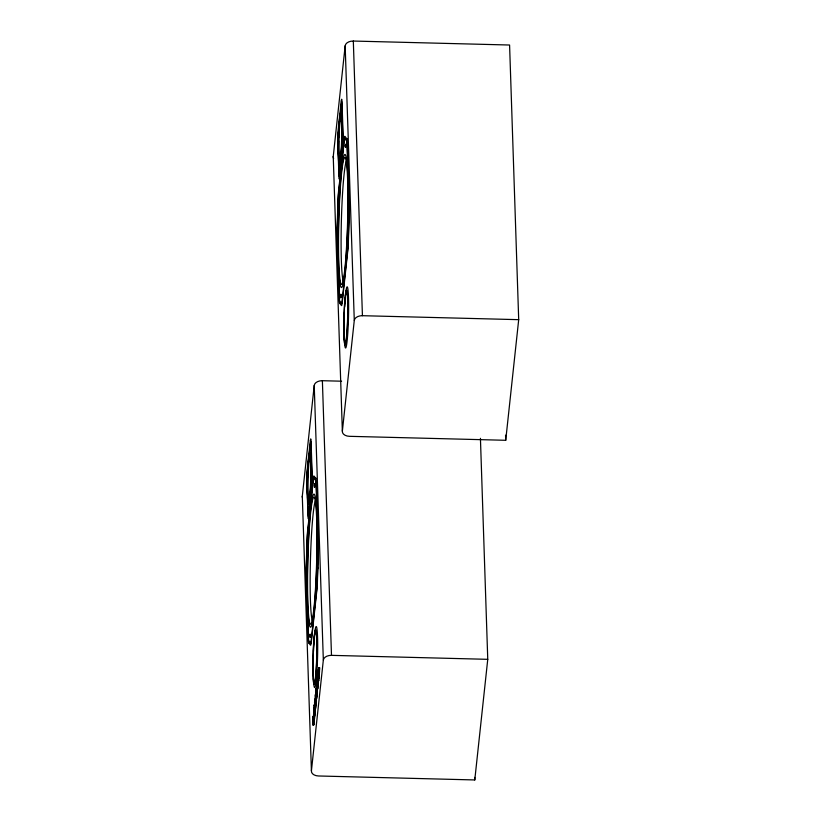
<?xml version="1.0" encoding="UTF-8"?>
<svg xmlns="http://www.w3.org/2000/svg" width="821" height="821" viewBox="0 0 821 821"><rect width="100%" height="100%" fill="white"/><g stroke="black" fill="none" stroke-linecap="round" stroke-linejoin="round"><path stroke-width="1.23" d="M307.105 554.709L307.228 553.026L307.167 556.084L307.249 552.297L307.157 555.345L307.649 554.709M309.815 635.936C309.774 640.585 310.338 632.067 309.815 634.602C310.133 639.939 309.425 632.16 310.379 636.008M310.605 446.655L310.471 448.523L310.554 444.736L310.492 447.743L310.564 445.423L310.451 446.521M311.6 481.742L311.652 482.666L311.744 479.659L311.631 483.466L311.723 480.347L311.6 481.742L312.144 481.742M314.494 485.755L314.546 486.679L314.597 484.38L314.525 487.458L314.638 483.651L314.587 486.022L314.556 485.201M317.204 567.311L317.255 568.235L317.296 565.936L317.224 568.943L317.347 565.135L317.255 567.537M317.758 680.886L318.23 672.214L319.071 672.235L318.599 680.907L317.758 680.886L317.665 673.353L317.696 678.074M338.765 136.881L338.334 135.208L338.283 138.277L338.365 134.5L338.262 137.528L338.796 135.886M339.371 171.681L339.422 172.605L339.525 169.444L339.401 173.252L339.381 170.255L339.925 171.969L339.453 170.922M345.61 145.338C345.364 149.986 345.6 141.694 345.528 146.364L345.497 145.543M314.977 713.48C315.828 709.108 313.478 706.717 314.094 713.839M314.556 714.958L314.433 718.508L313.581 718.529L314.166 712.946M316.229 698.137L315.859 705.927L316.259 698.178L316.147 699.872L315.315 699.851L315.397 694.966M316.598 695.972C316.711 697.912 316.249 691.036 316.968 693.766L317.029 695.787L317.111 690.759M315.767 695.951L315.736 696.598L315.787 693.766L315.798 697.645L316.116 692.052L316.116 693.006M316.968 692.113L316.629 698.558L316.957 692.072L316.116 692.052M315.869 693.653L315.818 695.726M317.255 690.677L317.327 691.549L317.583 684.93L316.732 684.919L316.311 691.169M316.701 693.673L316.649 695.746M317.594 686.469C316.352 688.983 317.532 685.196 316.752 686.448M313.673 720.602L313.643 720.068L312.75 720.684L313.181 716.158L312.965 725.241L312.811 720.048C315.757 719.063 313.017 731.059 313.694 721.115M314.833 713.839L314.648 716.333L313.755 716.056L313.571 720.52L312.739 720.499M316.413 701.288L316.362 702.232L316.27 698.928L315.428 698.845L315.531 702.212L315.746 694.463L316.567 694.587L315.397 694.699L315.49 697.183L315.726 694.576M319.071 672.235L318.23 672.235L318.096 678.013L317.255 677.93L317.317 676.381L318.168 676.422M315.09 709.847L315.069 712.515M318.189 679.48L318.302 682.467L318.517 677.53L318.538 678.495A12.705 0.883 -88.5 0 1 318.466 680.855L318.291 683.452L318.179 679.501L317.337 679.48L317.45 683.431L317.635 680.835A12.705 0.883 -88.5 0 0 317.696 678.474L317.686 677.51L318.856 677.489L319.574 667.689L318.733 667.668L318.538 671.681L318.374 669.526L318.271 675.827L318.456 672.409C320.949 674.39 316.875 676.052 318.291 671.465C319.513 666.2 319.307 678.372 319.564 669.3M314.854 712.402C314.997 698.743 312.647 719.668 314.854 713.757M315.849 702.489L315.962 700.877L315.89 704.88L315.839 702.92L314.946 702.909L315.018 705.906L315.438 698.907M315.305 699.841L315.428 697.768L314.72 708.831L314.946 702.909M316.147 699.872L316.27 698.928M317.686 677.51L317.47 682.425L317.347 679.46M307.567 497.023L308.347 516.44L312.052 482.03L310.697 441.185L307.085 473.594L307.485 494.529M315.787 702.961L315.798 703.895A12.705 0.883 -88.5 0 1 315.736 706.265L315.264 710.914L315.131 709.621L314.299 709.601L314.227 712.495M315.11 711.058L315.131 709.621M317.091 691.58C317.624 694.032 315.531 694.063 316.249 691.559M315.449 694.587L315.787 698.538L316.054 688.142L316.198 693.581M316.855 687.403L316.968 684.303L317.799 684.324L317.973 685.822L318.179 680.619L317.327 680.64L316.814 688.881L316.732 684.919M317.799 677.12L317.758 678.536L318.599 678.557L318.63 677.14M314.043 712.659C313.55 710.955 315.408 710.996 314.874 712.679M317.85 676.925C316.998 673.969 319.39 671.547 318.712 675.929M319.574 669.033L319.585 667.678M314.597 716.076L314.412 719.483L314.412 714.578M315.397 705.691C313.971 703.392 314.884 710.935 314.617 704.87M319.061 672.255L319.112 675.847L319.287 672.43M314.823 712.987L314.874 711.335M314.207 708.164L314.269 708.913C313.889 707.681 314.32 702.54 315.12 705.783M314.033 712.926L313.755 716.056M315.695 694.433L315.798 692.873L316.188 695.767L316.393 690.133M316.526 694.453L316.557 693.714L315.777 693.817M313.991 719.022C314.464 723.835 311.836 720.756 314.361 720.079M308.203 476.519L308.162 474.517M314.207 713.182L314.238 709.857M315.038 713.203L315.048 711.889M316.742 686.325C315.88 691.21 317.994 691.261 317.583 686.346M341.546 107.294C341.464 102.646 341.362 111.399 341.485 106.699M343.486 142.351L343.445 140.34M314.453 714.722L314.433 718.508M315.377 707.661C316.054 708.79 314.587 711.581 314.361 709.385A10.016 0.698 -88.5 0 1 314.31 707.476L314.269 704.664M316.578 694.966L316.506 696.034M314.043 711.314L313.889 714.927M312.996 722.1L312.924 720.951A7.789 0.544 -88.5 0 0 312.914 720.222L313.14 717.072L313.078 720.458L313.981 720.417L314.043 716.23M317.573 684.94L317.553 686.572A11.905 0.821 -88.5 0 0 317.583 688.285L317.624 688.952L317.799 684.324M317.635 687.475L318.179 680.65M314.587 706.122L314.412 710.175M314.997 712.967L314.679 715.348L314.751 714.639M317.922 673.343L317.963 677.51L318.086 676.812M312.38 480.685L312.38 482.974M310.749 636.193L310.615 637.24M340.315 171.948L340.181 172.995L340.11 172.153M318.138 567.578L318.004 568.625L317.932 567.783M314.546 702.027C315.418 706.686 315.182 699.502 315.438 701.822M316.239 694.73L316.301 695.171M312.77 720.622L312.811 720.048M313.591 718.488C314.063 705.208 313.006 721.485 313.735 718.827M316.403 701.288L316.454 696.742M318.291 674.852L318.384 670.275M316.875 688.357L316.937 689.117M317.173 689.209L317.358 690.553M310.595 634.879L310.749 634.438M316.465 695.787L316.619 693.786M315.059 704.859L315.131 700.857L315.1 704.685M339.822 119.733L340.007 117.967A25.605 1.775 -88.5 0 1 340.335 115.792M341.505 106.443L341.464 107.151M307.403 475.77C307.413 477.309 307.075 475.102 307.854 475.78M308.604 462.069L309.065 457.625M310.502 447.055L310.523 446.06L310.554 446.881M339.463 171.958L339.956 170.973M342.634 141.325L342.624 142.987L342.696 140.001L342.573 143.808L342.665 140.689L342.634 142.361L342.675 141.592M339.884 171.928L339.915 170.932M338.108 214.209L338.139 215.03L338.17 214.045M308.491 510.795L308.522 511.616L308.522 510.878M311.682 480.983L311.662 481.968M312.124 481.209L312.154 482.03M307.68 553.713L307.146 554.421L307.67 554.493M307.187 554.411L307.618 553.888M314.546 485.981L314.587 485.293M340.807 296.504L340.879 295.786M340.869 296.33L340.838 295.519M348.196 227.879L348.268 226.257L348.166 229.285L348.289 225.477L348.094 228.607L348.32 226.894L348.258 227.715M309.897 636.203L309.897 635.177M317.286 566.552L317.748 567.598M319.215 670.295L319.133 674.872M333.244 156.554L345.169 45.781A7.646 4.926 -1.9 0 1 353.317 41.05L509.584 45.022L518.698 319.667L505.715 440.292L349.448 436.32A7.646 4.926 -1.9 0 1 342.357 431.21L333.244 156.554A7.646 4.926 -1.9 0 0 333.624 158.453M480.429 438.332L487.756 659.325L474.774 779.95L318.507 775.978A7.646 4.926 -1.9 0 1 311.416 770.868L302.302 496.212L314.227 385.439A7.646 4.926 -1.9 0 1 322.376 380.708L341.587 381.201M342.357 431.21L354.282 320.426L345.169 45.781M311.416 770.868L323.33 660.084L314.227 385.439M318.753 673.364L317.901 673.477M317.275 677.93L317.327 676.391M314.546 703.33L314.597 701.801M313.755 720.489A7.789 0.544 -88.5 0 0 313.745 720.243L313.601 719.319M316.526 690.533L316.465 689.968M317.327 680.64L317.111 685.874L316.968 684.303M318.096 678.013L318.117 676.648L317.286 676.627M315.192 700.457L316.034 700.477M314.361 719.894L313.981 720.417M338.273 136.05L338.796 136.122M338.786 136.666L338.262 136.604L338.724 136.84M344.81 138.657L346.616 140.945A10.755 0.749 -88.5 0 1 347.016 144.219L349.099 207.149A10.755 0.749 -88.5 0 1 349.079 213.737L348.196 242.051A10.755 0.749 -88.5 0 1 347.817 248.188L342.111 301.215A10.755 0.749 -88.5 0 1 341.608 303.308L339.699 300.886A10.755 0.749 -88.5 0 1 339.35 297.705L337.267 234.775A10.755 0.749 -88.5 0 1 337.287 228.187L338.17 199.872A10.755 0.749 -88.5 0 1 338.55 193.735L344.256 140.709A10.755 0.749 -88.5 0 1 344.758 138.616L347.355 138.718M339.678 303.257L341.485 305.556A13.044 0.903 -88.5 0 0 342.224 302.539L347.827 250.415A13.044 0.903 -88.5 0 0 348.371 241.548L349.212 214.63A13.044 0.903 -88.5 0 0 349.243 205.117L347.191 143.264A13.044 0.903 -88.5 0 0 346.688 138.667L344.882 136.368A13.044 0.903 -88.5 0 0 344.143 139.385L338.539 191.509A13.044 0.903 -88.5 0 0 337.995 200.375L337.154 227.294A13.044 0.903 -88.5 0 0 337.123 236.807L339.176 298.67A13.044 0.903 -88.5 0 0 339.678 303.257L342.213 303.318M354.282 320.426A7.646 4.926 -1.9 0 1 362.43 315.695L518.698 319.667M313.868 478.315L315.675 480.603A10.755 0.749 -88.5 0 1 316.064 483.877L318.158 546.807A10.755 0.749 -88.5 0 1 318.138 553.395L317.245 581.709A10.755 0.749 -88.5 0 1 316.875 587.846L311.169 640.873A10.755 0.749 -88.5 0 1 310.656 642.966L308.758 640.544A10.755 0.749 -88.5 0 1 308.409 637.363L306.325 574.433A10.755 0.749 -88.5 0 1 306.346 567.845L307.228 539.53A10.755 0.749 -88.5 0 1 307.598 533.393L313.304 480.367A10.755 0.749 -88.5 0 1 313.817 478.274L316.413 478.376M311.662 481.198L312.185 481.26M317.255 566.767L317.306 567.373M309.866 635.382L310.348 635.187L310.359 636.224M308.727 642.915L310.543 645.214A13.044 0.903 -88.5 0 0 311.272 642.196L316.885 590.073A13.044 0.903 -88.5 0 0 317.429 581.206L318.271 554.288A13.044 0.903 -88.5 0 0 318.302 544.775L316.249 482.922A13.044 0.903 -88.5 0 0 315.746 478.325L313.94 476.026A13.044 0.903 -88.5 0 0 313.201 479.043L307.588 531.166A13.044 0.903 -88.5 0 0 307.054 540.033L306.212 566.952A13.044 0.903 -88.5 0 0 306.182 576.465L308.234 638.328A13.044 0.903 -88.5 0 0 308.727 642.915L311.272 642.976M323.33 660.084A7.646 4.926 -1.9 0 1 331.489 655.353L487.756 659.325M317.686 677.541L318.538 677.664M317.809 678.218L318.651 678.238M317.799 680.393L318.64 680.414M316.814 688.881L317.645 688.901M316.218 695.654L317.05 695.674M315.757 697.224L316.588 697.245M315.5 698.035L316.331 698.055M315.285 699.441L316.126 699.461M315.285 699.584L316.126 699.605M315.582 701.36L316.424 701.38M314.966 703.043L315.808 703.063L315.582 707.856L315.521 707.322M314.207 705.065L315.048 705.085M314.207 705.311L315.038 705.331M314.156 709.005L315.1 708.933L315.079 707.363M312.852 719.391L313.694 719.412M312.739 720.284L313.581 720.304M313.099 721.31L313.94 721.331M312.986 721.669L313.817 721.69M313.037 724.471L313.868 724.491M315.028 708.143L315.1 708.933M313.848 722.172L313.776 721.238M317.029 693.601L316.978 690.974M318.456 672.409L318.753 667.76M315.243 710.196L315.202 709.406A10.016 0.698 -88.5 0 1 315.151 707.497L315.141 707.322M315.449 704.89L315.49 706.44M318.589 680.907L318.569 676.966M314.299 709.601C314.854 713.716 313.766 704.12 315.438 706.532M338.293 135.834L338.303 136.871M505.551 435.181L505.715 440.292M474.692 777.395L474.774 779.95M353.317 41.05L362.43 315.695M322.376 380.708L331.489 655.353M316.896 690.769L316.957 693.027M318.527 678.095L318.497 676.637M318.589 677.92L318.599 678.557M317.748 677.9L317.758 678.536M345.425 295.786A30.572 2.124 -88.5 0 1 348.617 303.411A30.572 2.124 -88.5 0 1 345.959 347.54A30.572 2.124 -88.5 0 1 344.399 312.852M344.656 306.962A30.572 2.124 -88.5 0 1 345.22 298.167M340.982 113.626A25.605 1.775 -88.5 0 1 342.336 127.07M342.357 130.755A25.605 1.775 -88.5 0 1 341.392 155.898L340.931 160.331A25.605 1.775 -88.5 0 1 339.114 162.189M338.632 153.527A25.605 1.775 -88.5 0 1 338.652 141.007M339.022 130.457A25.605 1.775 -88.5 0 1 339.463 123.437M339.73 120.051A22.629 1.57 -88.5 0 1 341.659 124.628A22.629 1.57 -88.5 0 1 340.859 154.44L340.448 158.227A22.629 1.57 -88.5 0 1 338.519 153.66A22.629 1.57 -88.5 0 1 339.319 123.848M342.039 131.165A21.397 1.488 -88.5 0 1 339.884 160.68A21.397 1.488 -88.5 0 1 339.36 130.036A21.397 1.488 -88.5 0 1 341.947 125.449M343.722 281.962A61.175 4.238 -88.5 0 1 341.31 223.815A61.175 4.238 -88.5 0 1 346.4 160.813M302.426 497.495A7.646 4.926 -1.9 0 1 302.302 496.212M312.432 620.933A61.175 4.238 -88.5 0 1 310.43 560.815A61.175 4.238 -88.5 0 1 315.449 500.471M314.269 637.825A30.572 2.124 -88.5 0 1 317.409 633.956A30.572 2.124 -88.5 0 1 316.465 677.869A30.572 2.124 -88.5 0 1 313.396 678.669M313.201 671.188A30.572 2.124 -88.5 0 1 313.191 664.979M313.499 651.371A30.572 2.124 -88.5 0 1 313.981 641.776M310.882 462.48A21.397 1.488 -88.5 0 1 309.579 498.788A21.397 1.488 -88.5 0 1 308.101 476.601A21.397 1.488 -88.5 0 1 310.81 461.361M309.548 454.629A25.605 1.775 -88.5 0 1 311.18 459.442M311.354 464.44A25.605 1.775 -88.5 0 1 310.441 495.556L309.989 499.989A25.605 1.775 -88.5 0 1 308.552 503.95M308.173 501.847A25.605 1.775 -88.5 0 1 307.875 498.173M307.824 476.201A25.605 1.775 -88.5 0 1 308.203 467.652M307.27 476.262C307.434 479.084 307.475 472.332 307.27 476.262M308.429 511.339L308.48 512.263L308.552 509.944L308.46 512.909L308.583 509.102L308.378 511.339M338.047 214.763C338.221 217.596 338.242 210.833 338.047 214.763M340.756 296.278L340.807 297.202L340.879 294.883L340.777 297.931L340.9 294.134L340.705 296.371M307.218 476.396C307.475 481.219 307.557 470.023 307.218 476.396M337.995 214.886C338.252 219.7 338.334 208.503 337.995 214.886M341.331 107.294C341.587 112.118 341.669 100.921 341.331 107.294M345.384 146.23C345.641 151.023 345.733 139.868 345.384 146.23M337.913 137.333L339.34 176.792L342.993 142.372L341.639 101.527L337.913 137.333M339.627 117.957L339.165 122.401A25.605 1.775 -88.5 0 0 338.334 156.154A25.605 1.775 -88.5 0 0 340.551 160.331L341.013 155.887A25.605 1.775 -88.5 0 0 341.844 122.134A25.605 1.775 -88.5 0 0 339.627 117.957M308.686 457.615L308.224 462.059A25.605 1.775 -88.5 0 0 307.382 495.812A25.605 1.775 -88.5 0 0 309.609 499.989L310.061 495.545A25.605 1.775 -88.5 0 0 310.902 461.792A25.605 1.775 -88.5 0 0 308.686 457.615M341.279 101.004L338.108 130.549A7.646 0.534 -88.5 0 0 337.77 141.315L338.929 176.382A7.646 0.534 -88.5 0 0 339.658 177.295L342.829 147.759A7.646 0.534 -88.5 0 0 343.168 136.994L342.008 101.927A7.646 0.534 -88.5 0 0 341.279 101.004M310.338 440.661L307.157 470.207A7.646 0.534 -88.5 0 0 306.828 480.973L307.988 516.04A7.646 0.534 -88.5 0 0 308.706 516.953L311.888 487.417A7.646 0.534 -88.5 0 0 312.226 476.652L311.067 441.585A7.646 0.534 -88.5 0 0 310.338 440.661M308.788 459.709L308.378 463.506A22.629 1.57 -88.5 0 0 307.577 493.318A22.629 1.57 -88.5 0 0 309.507 497.885L309.907 494.098A22.629 1.57 -88.5 0 0 310.718 464.286A22.629 1.57 -88.5 0 0 308.788 459.709M346.01 259.026A66.573 4.618 -88.5 0 0 345.251 154.646A66.573 4.618 -88.5 0 0 338.293 249.215A66.573 4.618 -88.5 0 0 346.01 259.026M345.877 257.26A63.494 4.403 -88.5 0 0 345.159 157.724A63.494 4.403 -88.5 0 0 338.519 247.901A63.494 4.403 -88.5 0 0 345.877 257.26M346.708 336.784A27.493 1.909 -88.5 0 0 347.006 290.819A27.493 1.909 -88.5 0 0 343.825 324.5A27.493 1.909 -88.5 0 0 346.708 336.784M346.647 335.409A25.543 1.775 -88.5 0 0 346.924 292.697A25.543 1.775 -88.5 0 0 343.968 323.997A25.543 1.775 -88.5 0 0 346.647 335.409M314.936 596.918A63.494 4.403 -88.5 0 0 314.207 497.382A63.494 4.403 -88.5 0 0 307.567 587.559A63.494 4.403 -88.5 0 0 314.936 596.918M315.757 676.442A27.493 1.909 -88.5 0 0 316.064 630.477A27.493 1.909 -88.5 0 0 312.883 664.158A27.493 1.909 -88.5 0 0 315.757 676.442M315.705 675.067A25.543 1.775 -88.5 0 0 315.982 632.355A25.543 1.775 -88.5 0 0 313.027 663.655A25.543 1.775 -88.5 0 0 315.705 675.067M315.059 598.683A66.573 4.618 -88.5 0 0 314.31 494.304A66.573 4.618 -88.5 0 0 307.341 588.873A66.573 4.618 -88.5 0 0 315.059 598.683"/></g></svg>
